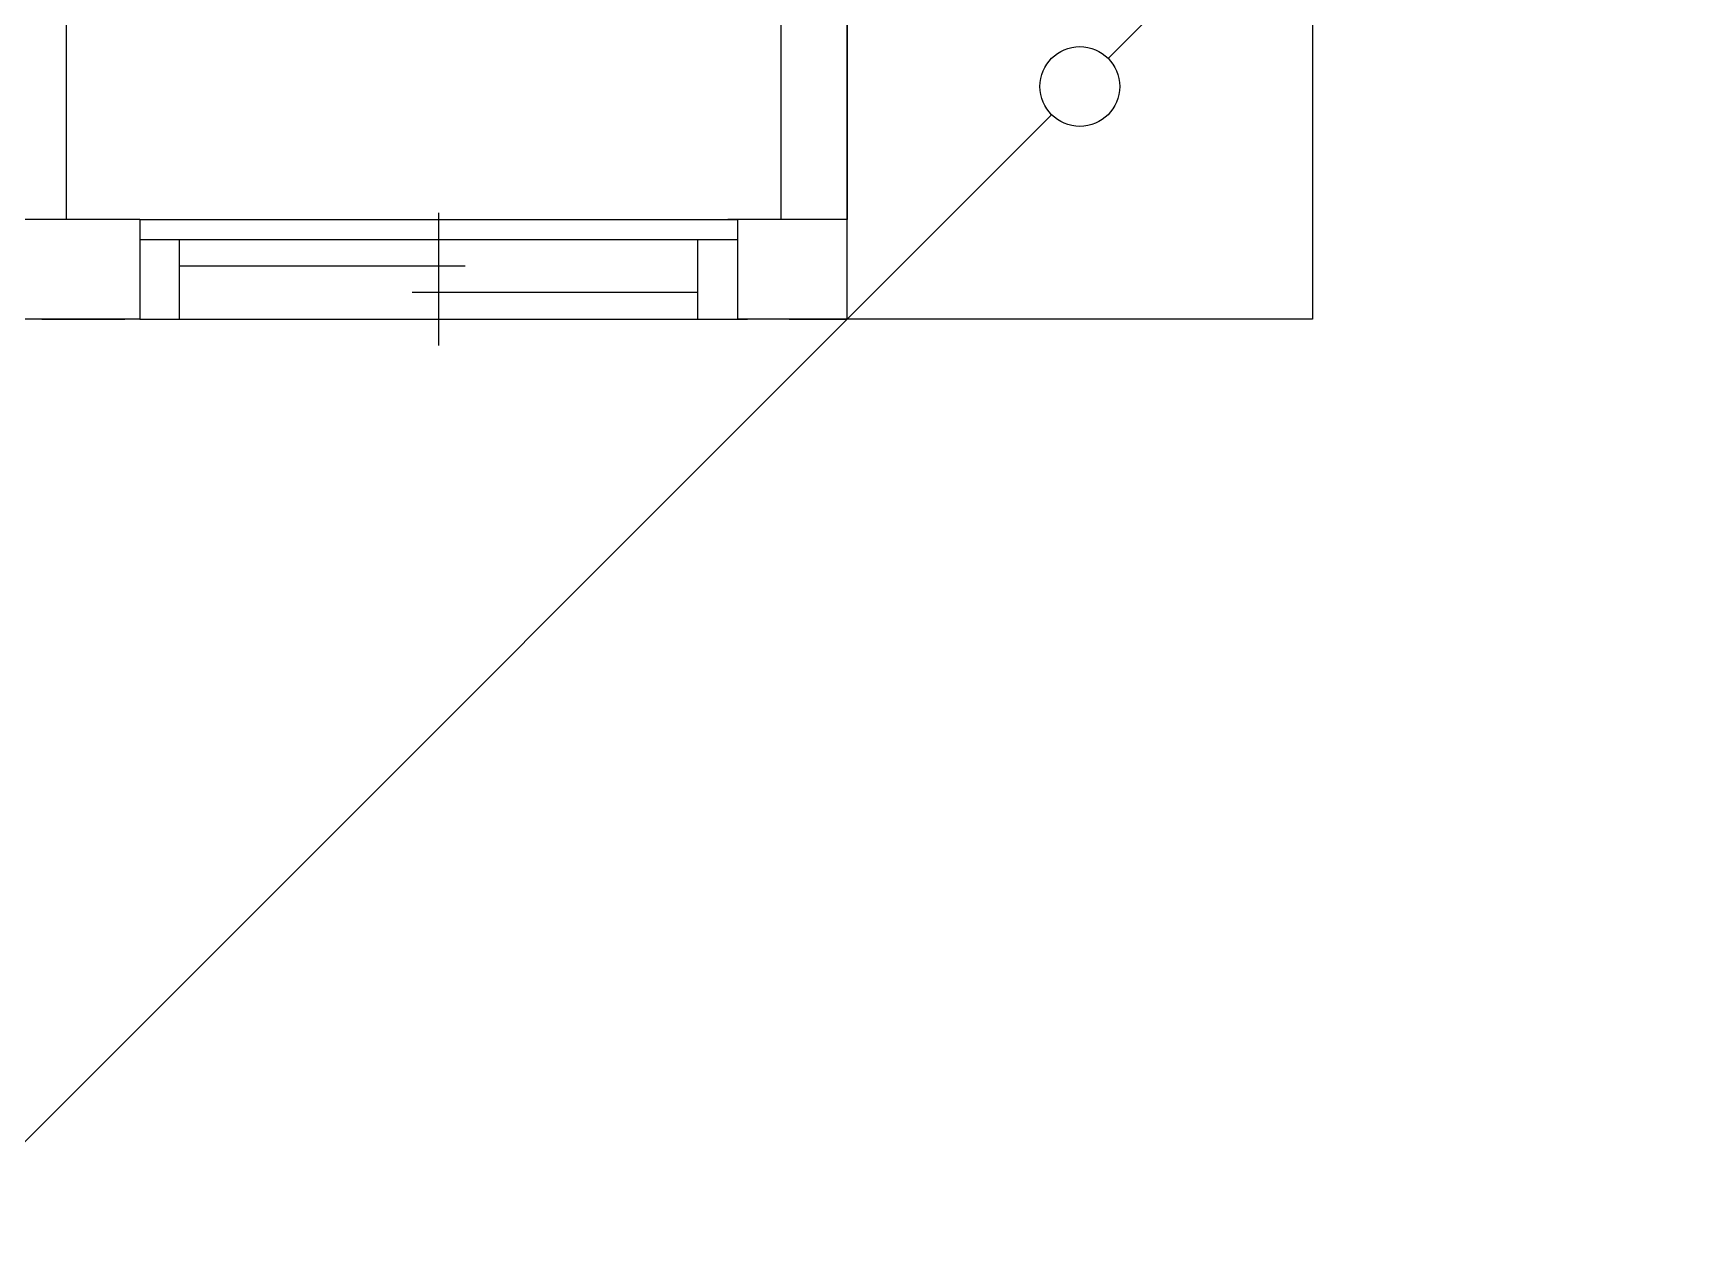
# Model space of a CAD drawing. Header units: millimetres. Extents: x 98197 to 106565, y 53890 to 60222.
# Drawn here: x 101072.2 to 101323.2, y 56218.1 to 56398.6 of the extents above; entities that cross this region are included whole.
import ezdxf

# ---------------------------------------------------------------- set-up
doc = ezdxf.new("R2010")
doc.units = ezdxf.units.MM
doc.header["$LTSCALE"] = 50
doc.header["$MEASUREMENT"] = 0
doc.linetypes.add('HIDDEN', pattern=[0.375, 0.25, -0.125])
doc.layers.get('0').update_dxf_attribs({"color": 8, "linetype": 'CONTINUOUS'})
doc.layers.add('00', color=7, linetype='HIDDEN')
doc.layers.add('36雨排水', color=3, linetype='CONTINUOUS')

# ---------------------------------------------------------------- blocks, each defined once
blk = doc.blocks.new('1111111')
at = {"layer": '36雨排水', "linetype": 'Continuous'}
for p, q in [((4902.82, 3830.25), (4712.61, 3640.04)), ((4513.91, 3441.34), (4704.12, 3631.56))]:
    blk.add_line(p, q, dxfattribs=at)
blk.add_circle((4708.36, 3635.8), 6, dxfattribs=at)
blk = doc.blocks.new('*U45', base_point=(551368.96, 44174.06))
for p, q in [((551368.96, 44185.56), (551368.96, 44165.56)), ((551323.96, 44166.56), (551323.96, 44181.56)), ((551413.96, 44181.56), (551323.96, 44181.56)), ((551329.96, 44181.56), (551329.96, 44169.56)), ((551407.96, 44181.56), (551407.96, 44169.56)), ((551413.96, 44166.56), (551413.96, 44181.56)), ((551329.96, 44177.56), (551372.96, 44177.56)), ((551407.96, 44173.56), (551364.96, 44173.56)), ((551413.96, 44169.56), (551323.96, 44169.56)), ((551413.96, 44166.56), (551323.96, 44166.56))]:
    blk.add_line(p, q)

msp = doc.modelspace()

# ---------------------------------------------------------------- linework, layer by layer
for p, q in [((101077.154, 56370.566), (101077.154, 56635.566)), ((101088.154, 56370.566), (100826.154, 56370.566)), ((101194.654, 56370.566), (101176.654, 56370.566)), ((101088.154, 56355.566), (101016.154, 56355.566)), ((101229.654, 56355.566), (101178.154, 56355.566))]:
    msp.add_line(p, q)
at = {"extrusion": (0, 0, -1)}
for p, q in [((101184.654, 56472.566), (101184.654, 56370.566)), ((101194.654, 56464.066), (101194.654, 56370.566))]:
    msp.add_line(p, q, dxfattribs=at)
msp.add_lwpolyline([(101264.654, 56355.566), (101194.654, 56355.566), (101194.654, 56425.566), (101264.654, 56425.566)], close=True)
at = {"layer": '00'}
msp.add_line((101054.654, 56355.566), (101194.654, 56355.566), dxfattribs=at)
msp.add_lwpolyline([(101264.654, 56355.566), (101194.654, 56355.566), (101194.654, 56425.566), (101264.654, 56425.566)], close=True, dxfattribs=at)

# ---------------------------------------------------------------- block references
at = {"rotation": 180}
msp.add_blockref('*U45', (101133.154, 56363.066), dxfattribs=at)
at = {"layer": '36雨排水', "linetype": 'Continuous'}
msp.add_blockref('1111111', (96521.291, 52754.768), dxfattribs=at)

doc.saveas('drawing.dxf')
